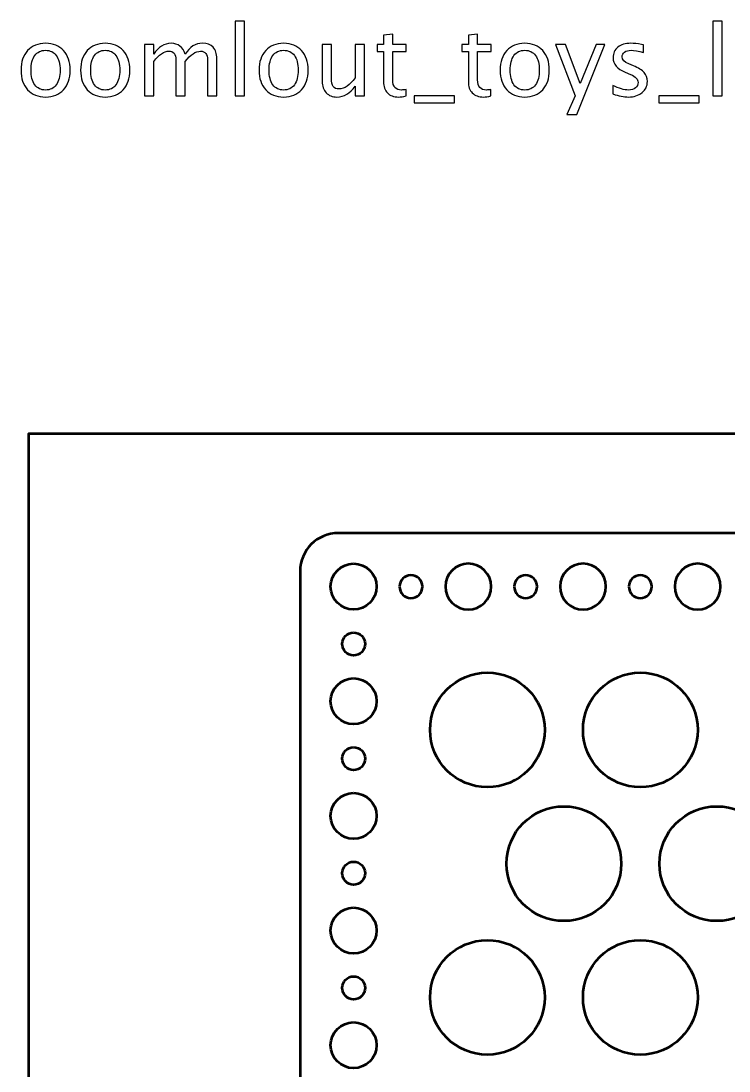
# Model space of a CAD drawing. Header units: centimetres. Extents: x -44 to 44, y -29.8 to 29.1.
# Drawn here: x -14.1 to -4.84, y 15.41 to 29.15 of the extents above; entities that cross this region are included whole.
import ezdxf

# ---------------------------------------------------------------- set-up
doc = ezdxf.new("R2010")
doc.units = ezdxf.units.CM
doc.header["$MEASUREMENT"] = 0
doc.layers.add('Layer 1', color=7, linetype='Continuous')

msp = doc.modelspace()

# ---------------------------------------------------------------- linework, layer by layer
at = {"layer": 'Layer 1', "color": 4, "lineweight": 53}
msp.add_lwpolyline([(-14, 0.25), (14, 0.25), (14, 23.75), (-14, 23.75), (-14, 0.25)], close=True, dxfattribs=at)
at = {"layer": 'Layer 1', "lineweight": 53}
for centre, major_axis in [((-9.74999, 21.74999), (0, 0.30001)), ((-9.75, 21), (0, 0.15)), ((-7.99998, 19.87498), (0, 0.75002)), ((-5.99998, 19.87498), (0, 0.75002)), ((-9.74999, 20.24999), (0, 0.30001)), ((-9.75, 19.5), (0, 0.15)), ((-9.74999, 18.74999), (0, 0.30001)), ((-6.99998, 18.12498), (0, 0.75002)), ((-4.99998, 18.12498), (0, 0.75002)), ((-9.75, 18), (0, 0.15)), ((-9.74999, 17.24999), (0, 0.30001)), ((-7.99998, 16.37498), (0, 0.75002)), ((-5.99998, 16.37498), (0, 0.75002)), ((-9.75, 16.5), (0, 0.15)), ((-9.74999, 15.74999), (0, 0.30001))]:
    msp.add_ellipse(centre, major_axis=major_axis, ratio=1, dxfattribs=at)
at = {"layer": 'Layer 1'}
for points, knots in [([(-11.30014, 28.17044), (-11.30014, 28.17044), (-11.30014, 29.14961), (-11.30014, 29.14961), (-11.30014, 29.14961), (-11.30014, 29.14961), (-11.17822, 29.14961), (-11.17822, 29.14961), (-11.17822, 29.14961), (-11.17822, 29.14961), (-11.17822, 28.17044), (-11.17822, 28.17044), (-11.17822, 28.17044), (-11.17822, 28.17044), (-11.30014, 28.17044), (-11.30014, 28.17044)], [0, 0, 0, 0, 0.2, 0.2, 0.2, 0.2, 0.4, 0.4, 0.4, 0.4, 0.6, 0.6, 0.6, 0.6, 1, 1, 1, 1]), ([(-5.05343, 28.17044), (-5.05343, 28.17044), (-5.05343, 29.14961), (-5.05343, 29.14961), (-5.05343, 29.14961), (-5.05343, 29.14961), (-4.93151, 29.14961), (-4.93151, 29.14961), (-4.93151, 29.14961), (-4.93151, 29.14961), (-4.93151, 28.17044), (-4.93151, 28.17044), (-4.93151, 28.17044), (-4.93151, 28.17044), (-5.05343, 28.17044), (-5.05343, 28.17044)], [0, 0, 0, 0, 0.2, 0.2, 0.2, 0.2, 0.4, 0.4, 0.4, 0.4, 0.6, 0.6, 0.6, 0.6, 1, 1, 1, 1]), ([(-13.77833, 28.1552), (-13.87718, 28.1552), (-13.95549, 28.18674), (-14.01307, 28.24982), (-14.01307, 28.24982), (-14.07085, 28.31289), (-14.09964, 28.39862), (-14.09964, 28.50678), (-14.09964, 28.50678), (-14.09964, 28.61473), (-14.07085, 28.70024), (-14.01307, 28.76311), (-14.01307, 28.76311), (-13.95549, 28.82597), (-13.87718, 28.85751), (-13.77833, 28.85751), (-13.77833, 28.85751), (-13.67948, 28.85751), (-13.60116, 28.82597), (-13.54359, 28.76311), (-13.54359, 28.76311), (-13.48581, 28.70024), (-13.45702, 28.61473), (-13.45702, 28.50678), (-13.45702, 28.50678), (-13.45702, 28.39862), (-13.48581, 28.31289), (-13.54359, 28.24982), (-13.54359, 28.24982), (-13.60116, 28.18674), (-13.67948, 28.1552), (-13.77833, 28.1552)], [0, 0, 0, 0, 0.11111111, 0.11111111, 0.11111111, 0.11111111, 0.22222222, 0.22222222, 0.22222222, 0.22222222, 0.33333333, 0.33333333, 0.33333333, 0.33333333, 0.44444444, 0.44444444, 0.44444444, 0.44444444, 0.55555556, 0.55555556, 0.55555556, 0.55555556, 0.66666667, 0.66666667, 0.66666667, 0.66666667, 0.77777778, 0.77777778, 0.77777778, 0.77777778, 1, 1, 1, 1]), ([(-12.99813, 28.1552), (-13.09698, 28.1552), (-13.17529, 28.18674), (-13.23287, 28.24982), (-13.23287, 28.24982), (-13.29065, 28.31289), (-13.31944, 28.39862), (-13.31944, 28.50678), (-13.31944, 28.50678), (-13.31944, 28.61473), (-13.29065, 28.70024), (-13.23287, 28.76311), (-13.23287, 28.76311), (-13.17529, 28.82597), (-13.09698, 28.85751), (-12.99813, 28.85751), (-12.99813, 28.85751), (-12.89928, 28.85751), (-12.82096, 28.82597), (-12.76339, 28.76311), (-12.76339, 28.76311), (-12.70561, 28.70024), (-12.67682, 28.61473), (-12.67682, 28.50678), (-12.67682, 28.50678), (-12.67682, 28.39862), (-12.70561, 28.31289), (-12.76339, 28.24982), (-12.76339, 28.24982), (-12.82096, 28.18674), (-12.89928, 28.1552), (-12.99813, 28.1552)], [0, 0, 0, 0, 0.11111111, 0.11111111, 0.11111111, 0.11111111, 0.22222222, 0.22222222, 0.22222222, 0.22222222, 0.33333333, 0.33333333, 0.33333333, 0.33333333, 0.44444444, 0.44444444, 0.44444444, 0.44444444, 0.55555556, 0.55555556, 0.55555556, 0.55555556, 0.66666667, 0.66666667, 0.66666667, 0.66666667, 0.77777778, 0.77777778, 0.77777778, 0.77777778, 1, 1, 1, 1]), ([(-12.4859, 28.17044), (-12.4859, 28.17044), (-12.4859, 28.84354), (-12.4859, 28.84354), (-12.4859, 28.84354), (-12.4859, 28.84354), (-12.36398, 28.84354), (-12.36398, 28.84354), (-12.36398, 28.84354), (-12.36398, 28.84354), (-12.36398, 28.71633), (-12.36398, 28.71633), (-12.36398, 28.71633), (-12.3045, 28.81052), (-12.2283, 28.85751), (-12.13496, 28.85751), (-12.13496, 28.85751), (-12.045, 28.85751), (-11.98383, 28.81052), (-11.95123, 28.71633), (-11.95123, 28.71633), (-11.89344, 28.81137), (-11.81809, 28.85878), (-11.72559, 28.85878), (-11.72559, 28.85878), (-11.66654, 28.85878), (-11.62061, 28.84142), (-11.5878, 28.8065), (-11.5878, 28.8065), (-11.55499, 28.77157), (-11.53848, 28.72268), (-11.53848, 28.65981), (-11.53848, 28.65981), (-11.53848, 28.65981), (-11.53848, 28.17044), (-11.53848, 28.17044), (-11.53848, 28.17044), (-11.53848, 28.17044), (-11.6604, 28.17044), (-11.6604, 28.17044), (-11.6604, 28.17044), (-11.6604, 28.17044), (-11.6604, 28.63971), (-11.6604, 28.63971), (-11.6604, 28.63971), (-11.6604, 28.71633), (-11.69088, 28.75464), (-11.75184, 28.75464), (-11.75184, 28.75464), (-11.81513, 28.75464), (-11.88159, 28.70998), (-11.95123, 28.62044), (-11.95123, 28.62044), (-11.95123, 28.62044), (-11.95123, 28.17044), (-11.95123, 28.17044), (-11.95123, 28.17044), (-11.95123, 28.17044), (-12.07315, 28.17044), (-12.07315, 28.17044), (-12.07315, 28.17044), (-12.07315, 28.17044), (-12.07315, 28.64013), (-12.07315, 28.64013), (-12.07315, 28.64013), (-12.07315, 28.71739), (-12.10405, 28.75591), (-12.16607, 28.75591), (-12.16607, 28.75591), (-12.22767, 28.75591), (-12.29371, 28.71104), (-12.36398, 28.62108), (-12.36398, 28.62108), (-12.36398, 28.62108), (-12.36398, 28.17044), (-12.36398, 28.17044), (-12.36398, 28.17044), (-12.36398, 28.17044), (-12.4859, 28.17044), (-12.4859, 28.17044)], [0, 0, 0, 0, 0.04761905, 0.04761905, 0.04761905, 0.04761905, 0.0952381, 0.0952381, 0.0952381, 0.0952381, 0.14285714, 0.14285714, 0.14285714, 0.14285714, 0.19047619, 0.19047619, 0.19047619, 0.19047619, 0.23809524, 0.23809524, 0.23809524, 0.23809524, 0.28571429, 0.28571429, 0.28571429, 0.28571429, 0.33333333, 0.33333333, 0.33333333, 0.33333333, 0.38095238, 0.38095238, 0.38095238, 0.38095238, 0.42857143, 0.42857143, 0.42857143, 0.42857143, 0.47619048, 0.47619048, 0.47619048, 0.47619048, 0.52380952, 0.52380952, 0.52380952, 0.52380952, 0.57142857, 0.57142857, 0.57142857, 0.57142857, 0.61904762, 0.61904762, 0.61904762, 0.61904762, 0.66666667, 0.66666667, 0.66666667, 0.66666667, 0.71428571, 0.71428571, 0.71428571, 0.71428571, 0.76190476, 0.76190476, 0.76190476, 0.76190476, 0.80952381, 0.80952381, 0.80952381, 0.80952381, 0.85714286, 0.85714286, 0.85714286, 0.85714286, 0.9047619, 0.9047619, 0.9047619, 0.9047619, 1, 1, 1, 1]), ([(-10.66514, 28.1552), (-10.76399, 28.1552), (-10.8423, 28.18674), (-10.89988, 28.24982), (-10.89988, 28.24982), (-10.95766, 28.31289), (-10.98645, 28.39862), (-10.98645, 28.50678), (-10.98645, 28.50678), (-10.98645, 28.61473), (-10.95766, 28.70024), (-10.89988, 28.76311), (-10.89988, 28.76311), (-10.8423, 28.82597), (-10.76399, 28.85751), (-10.66514, 28.85751), (-10.66514, 28.85751), (-10.56629, 28.85751), (-10.48797, 28.82597), (-10.4304, 28.76311), (-10.4304, 28.76311), (-10.37262, 28.70024), (-10.34383, 28.61473), (-10.34383, 28.50678), (-10.34383, 28.50678), (-10.34383, 28.39862), (-10.37262, 28.31289), (-10.4304, 28.24982), (-10.4304, 28.24982), (-10.48797, 28.18674), (-10.56629, 28.1552), (-10.66514, 28.1552)], [0, 0, 0, 0, 0.11111111, 0.11111111, 0.11111111, 0.11111111, 0.22222222, 0.22222222, 0.22222222, 0.22222222, 0.33333333, 0.33333333, 0.33333333, 0.33333333, 0.44444444, 0.44444444, 0.44444444, 0.44444444, 0.55555556, 0.55555556, 0.55555556, 0.55555556, 0.66666667, 0.66666667, 0.66666667, 0.66666667, 0.77777778, 0.77777778, 0.77777778, 0.77777778, 1, 1, 1, 1]), ([(-9.06367, 28.17065), (-9.10135, 28.16028), (-9.13415, 28.1552), (-9.16188, 28.1552), (-9.16188, 28.1552), (-9.22411, 28.1552), (-9.27258, 28.17298), (-9.3073, 28.20854), (-9.3073, 28.20854), (-9.34222, 28.2441), (-9.35958, 28.29342), (-9.35958, 28.35671), (-9.35958, 28.35671), (-9.35958, 28.35671), (-9.35958, 28.7521), (-9.35958, 28.7521), (-9.35958, 28.7521), (-9.35958, 28.7521), (-9.44382, 28.7521), (-9.44382, 28.7521), (-9.44382, 28.7521), (-9.44382, 28.7521), (-9.44382, 28.84354), (-9.44382, 28.84354), (-9.44382, 28.84354), (-9.44382, 28.84354), (-9.35958, 28.84354), (-9.35958, 28.84354), (-9.35958, 28.84354), (-9.35958, 28.84354), (-9.35958, 28.96525), (-9.35958, 28.96525), (-9.35958, 28.96525), (-9.35958, 28.96525), (-9.23766, 28.97689), (-9.23766, 28.97689), (-9.23766, 28.97689), (-9.23766, 28.97689), (-9.23766, 28.84354), (-9.23766, 28.84354), (-9.23766, 28.84354), (-9.23766, 28.84354), (-9.06113, 28.84354), (-9.06113, 28.84354), (-9.06113, 28.84354), (-9.06113, 28.84354), (-9.06113, 28.7521), (-9.06113, 28.7521), (-9.06113, 28.7521), (-9.06113, 28.7521), (-9.23766, 28.7521), (-9.23766, 28.7521), (-9.23766, 28.7521), (-9.23766, 28.7521), (-9.23766, 28.37872), (-9.23766, 28.37872), (-9.23766, 28.37872), (-9.23766, 28.29067), (-9.19935, 28.24664), (-9.12294, 28.24664), (-9.12294, 28.24664), (-9.10664, 28.24664), (-9.08695, 28.24939), (-9.06367, 28.25468), (-9.06367, 28.25468), (-9.06367, 28.25468), (-9.06367, 28.17065), (-9.06367, 28.17065)], [0, 0, 0, 0, 0.05555556, 0.05555556, 0.05555556, 0.05555556, 0.11111111, 0.11111111, 0.11111111, 0.11111111, 0.16666667, 0.16666667, 0.16666667, 0.16666667, 0.22222222, 0.22222222, 0.22222222, 0.22222222, 0.27777778, 0.27777778, 0.27777778, 0.27777778, 0.33333333, 0.33333333, 0.33333333, 0.33333333, 0.38888889, 0.38888889, 0.38888889, 0.38888889, 0.44444444, 0.44444444, 0.44444444, 0.44444444, 0.5, 0.5, 0.5, 0.5, 0.55555556, 0.55555556, 0.55555556, 0.55555556, 0.61111111, 0.61111111, 0.61111111, 0.61111111, 0.66666667, 0.66666667, 0.66666667, 0.66666667, 0.72222222, 0.72222222, 0.72222222, 0.72222222, 0.77777778, 0.77777778, 0.77777778, 0.77777778, 0.83333333, 0.83333333, 0.83333333, 0.83333333, 0.88888889, 0.88888889, 0.88888889, 0.88888889, 1, 1, 1, 1]), ([(-7.95369, 28.17065), (-7.99137, 28.16028), (-8.02417, 28.1552), (-8.0519, 28.1552), (-8.0519, 28.1552), (-8.11413, 28.1552), (-8.1626, 28.17298), (-8.19732, 28.20854), (-8.19732, 28.20854), (-8.23224, 28.2441), (-8.2496, 28.29342), (-8.2496, 28.35671), (-8.2496, 28.35671), (-8.2496, 28.35671), (-8.2496, 28.7521), (-8.2496, 28.7521), (-8.2496, 28.7521), (-8.2496, 28.7521), (-8.33384, 28.7521), (-8.33384, 28.7521), (-8.33384, 28.7521), (-8.33384, 28.7521), (-8.33384, 28.84354), (-8.33384, 28.84354), (-8.33384, 28.84354), (-8.33384, 28.84354), (-8.2496, 28.84354), (-8.2496, 28.84354), (-8.2496, 28.84354), (-8.2496, 28.84354), (-8.2496, 28.96525), (-8.2496, 28.96525), (-8.2496, 28.96525), (-8.2496, 28.96525), (-8.12768, 28.97689), (-8.12768, 28.97689), (-8.12768, 28.97689), (-8.12768, 28.97689), (-8.12768, 28.84354), (-8.12768, 28.84354), (-8.12768, 28.84354), (-8.12768, 28.84354), (-7.95115, 28.84354), (-7.95115, 28.84354), (-7.95115, 28.84354), (-7.95115, 28.84354), (-7.95115, 28.7521), (-7.95115, 28.7521), (-7.95115, 28.7521), (-7.95115, 28.7521), (-8.12768, 28.7521), (-8.12768, 28.7521), (-8.12768, 28.7521), (-8.12768, 28.7521), (-8.12768, 28.37872), (-8.12768, 28.37872), (-8.12768, 28.37872), (-8.12768, 28.29067), (-8.08937, 28.24664), (-8.01296, 28.24664), (-8.01296, 28.24664), (-7.99666, 28.24664), (-7.97697, 28.24939), (-7.95369, 28.25468), (-7.95369, 28.25468), (-7.95369, 28.25468), (-7.95369, 28.17065), (-7.95369, 28.17065)], [0, 0, 0, 0, 0.05555556, 0.05555556, 0.05555556, 0.05555556, 0.11111111, 0.11111111, 0.11111111, 0.11111111, 0.16666667, 0.16666667, 0.16666667, 0.16666667, 0.22222222, 0.22222222, 0.22222222, 0.22222222, 0.27777778, 0.27777778, 0.27777778, 0.27777778, 0.33333333, 0.33333333, 0.33333333, 0.33333333, 0.38888889, 0.38888889, 0.38888889, 0.38888889, 0.44444444, 0.44444444, 0.44444444, 0.44444444, 0.5, 0.5, 0.5, 0.5, 0.55555556, 0.55555556, 0.55555556, 0.55555556, 0.61111111, 0.61111111, 0.61111111, 0.61111111, 0.66666667, 0.66666667, 0.66666667, 0.66666667, 0.72222222, 0.72222222, 0.72222222, 0.72222222, 0.77777778, 0.77777778, 0.77777778, 0.77777778, 0.83333333, 0.83333333, 0.83333333, 0.83333333, 0.88888889, 0.88888889, 0.88888889, 0.88888889, 1, 1, 1, 1]), ([(-7.51173, 28.1552), (-7.61058, 28.1552), (-7.68889, 28.18674), (-7.74647, 28.24982), (-7.74647, 28.24982), (-7.80425, 28.31289), (-7.83304, 28.39862), (-7.83304, 28.50678), (-7.83304, 28.50678), (-7.83304, 28.61473), (-7.80425, 28.70024), (-7.74647, 28.76311), (-7.74647, 28.76311), (-7.68889, 28.82597), (-7.61058, 28.85751), (-7.51173, 28.85751), (-7.51173, 28.85751), (-7.41288, 28.85751), (-7.33456, 28.82597), (-7.27699, 28.76311), (-7.27699, 28.76311), (-7.21921, 28.70024), (-7.19042, 28.61473), (-7.19042, 28.50678), (-7.19042, 28.50678), (-7.19042, 28.39862), (-7.21921, 28.31289), (-7.27699, 28.24982), (-7.27699, 28.24982), (-7.33456, 28.18674), (-7.41288, 28.1552), (-7.51173, 28.1552)], [0, 0, 0, 0, 0.11111111, 0.11111111, 0.11111111, 0.11111111, 0.22222222, 0.22222222, 0.22222222, 0.22222222, 0.33333333, 0.33333333, 0.33333333, 0.33333333, 0.44444444, 0.44444444, 0.44444444, 0.44444444, 0.55555556, 0.55555556, 0.55555556, 0.55555556, 0.66666667, 0.66666667, 0.66666667, 0.66666667, 0.77777778, 0.77777778, 0.77777778, 0.77777778, 1, 1, 1, 1]), ([(-6.36005, 28.19457), (-6.36005, 28.19457), (-6.36005, 28.30633), (-6.36005, 28.30633), (-6.36005, 28.30633), (-6.28025, 28.26654), (-6.21104, 28.24664), (-6.15198, 28.24664), (-6.15198, 28.24664), (-6.11684, 28.24664), (-6.08763, 28.25617), (-6.06456, 28.27522), (-6.06456, 28.27522), (-6.04149, 28.29405), (-6.02985, 28.31776), (-6.02985, 28.34634), (-6.02985, 28.34634), (-6.02985, 28.38803), (-6.06223, 28.42254), (-6.127, 28.44984), (-6.127, 28.44984), (-6.127, 28.44984), (-6.19834, 28.48011), (-6.19834, 28.48011), (-6.19834, 28.48011), (-6.30353, 28.52371), (-6.35624, 28.58679), (-6.35624, 28.6687), (-6.35624, 28.6687), (-6.35624, 28.72734), (-6.3355, 28.77348), (-6.29401, 28.80713), (-6.29401, 28.80713), (-6.25252, 28.84079), (-6.19558, 28.85751), (-6.12341, 28.85751), (-6.12341, 28.85751), (-6.08594, 28.85751), (-6.03937, 28.85243), (-5.98413, 28.84206), (-5.98413, 28.84206), (-5.98413, 28.84206), (-5.95873, 28.83719), (-5.95873, 28.83719), (-5.95873, 28.83719), (-5.95873, 28.83719), (-5.95873, 28.73559), (-5.95873, 28.73559), (-5.95873, 28.73559), (-6.02667, 28.75591), (-6.08086, 28.76607), (-6.12129, 28.76607), (-6.12129, 28.76607), (-6.15685, 28.76607), (-6.185, 28.75824), (-6.20638, 28.74279), (-6.20638, 28.74279), (-6.22755, 28.72734), (-6.23813, 28.70659), (-6.23813, 28.68056), (-6.23813, 28.68056), (-6.23813, 28.64394), (-6.2085, 28.61282), (-6.14902, 28.58764), (-6.14902, 28.58764), (-6.14902, 28.58764), (-6.09039, 28.56287), (-6.09039, 28.56287), (-6.09039, 28.56287), (-6.02392, 28.53493), (-5.97693, 28.5053), (-5.94942, 28.47418), (-5.94942, 28.47418), (-5.92169, 28.44307), (-5.90793, 28.40412), (-5.90793, 28.35755), (-5.90793, 28.35755), (-5.90793, 28.2985), (-5.93121, 28.25003), (-5.97799, 28.21214), (-5.97799, 28.21214), (-6.02456, 28.17425), (-6.08425, 28.1552), (-6.15685, 28.1552), (-6.15685, 28.1552), (-6.21273, 28.1552), (-6.28025, 28.16832), (-6.36005, 28.19457)], [0, 0, 0, 0, 0.04347826, 0.04347826, 0.04347826, 0.04347826, 0.08695652, 0.08695652, 0.08695652, 0.08695652, 0.13043478, 0.13043478, 0.13043478, 0.13043478, 0.17391304, 0.17391304, 0.17391304, 0.17391304, 0.2173913, 0.2173913, 0.2173913, 0.2173913, 0.26086957, 0.26086957, 0.26086957, 0.26086957, 0.30434783, 0.30434783, 0.30434783, 0.30434783, 0.34782609, 0.34782609, 0.34782609, 0.34782609, 0.39130435, 0.39130435, 0.39130435, 0.39130435, 0.43478261, 0.43478261, 0.43478261, 0.43478261, 0.47826087, 0.47826087, 0.47826087, 0.47826087, 0.52173913, 0.52173913, 0.52173913, 0.52173913, 0.56521739, 0.56521739, 0.56521739, 0.56521739, 0.60869565, 0.60869565, 0.60869565, 0.60869565, 0.65217391, 0.65217391, 0.65217391, 0.65217391, 0.69565217, 0.69565217, 0.69565217, 0.69565217, 0.73913043, 0.73913043, 0.73913043, 0.73913043, 0.7826087, 0.7826087, 0.7826087, 0.7826087, 0.82608696, 0.82608696, 0.82608696, 0.82608696, 0.86956522, 0.86956522, 0.86956522, 0.86956522, 0.91304348, 0.91304348, 0.91304348, 0.91304348, 1, 1, 1, 1]), ([(-13.77854, 28.24664), (-13.71822, 28.24664), (-13.67123, 28.26929), (-13.63778, 28.3148), (-13.63778, 28.3148), (-13.60455, 28.36009), (-13.58783, 28.42423), (-13.58783, 28.50678), (-13.58783, 28.50678), (-13.58783, 28.58912), (-13.60455, 28.65304), (-13.63778, 28.69834), (-13.63778, 28.69834), (-13.67123, 28.74342), (-13.71822, 28.76607), (-13.77854, 28.76607), (-13.77854, 28.76607), (-13.83908, 28.76607), (-13.88607, 28.74342), (-13.91909, 28.69834), (-13.91909, 28.69834), (-13.95232, 28.65304), (-13.96883, 28.58912), (-13.96883, 28.50678), (-13.96883, 28.50678), (-13.96883, 28.42423), (-13.95232, 28.36009), (-13.91909, 28.3148), (-13.91909, 28.3148), (-13.88607, 28.26929), (-13.83908, 28.24664), (-13.77854, 28.24664)], [0, 0, 0, 0, 0.11111111, 0.11111111, 0.11111111, 0.11111111, 0.22222222, 0.22222222, 0.22222222, 0.22222222, 0.33333333, 0.33333333, 0.33333333, 0.33333333, 0.44444444, 0.44444444, 0.44444444, 0.44444444, 0.55555556, 0.55555556, 0.55555556, 0.55555556, 0.66666667, 0.66666667, 0.66666667, 0.66666667, 0.77777778, 0.77777778, 0.77777778, 0.77777778, 1, 1, 1, 1]), ([(-12.99834, 28.24664), (-12.93802, 28.24664), (-12.89103, 28.26929), (-12.85758, 28.3148), (-12.85758, 28.3148), (-12.82435, 28.36009), (-12.80763, 28.42423), (-12.80763, 28.50678), (-12.80763, 28.50678), (-12.80763, 28.58912), (-12.82435, 28.65304), (-12.85758, 28.69834), (-12.85758, 28.69834), (-12.89103, 28.74342), (-12.93802, 28.76607), (-12.99834, 28.76607), (-12.99834, 28.76607), (-13.05888, 28.76607), (-13.10587, 28.74342), (-13.13889, 28.69834), (-13.13889, 28.69834), (-13.17212, 28.65304), (-13.18863, 28.58912), (-13.18863, 28.50678), (-13.18863, 28.50678), (-13.18863, 28.42423), (-13.17212, 28.36009), (-13.13889, 28.3148), (-13.13889, 28.3148), (-13.10587, 28.26929), (-13.05888, 28.24664), (-12.99834, 28.24664)], [0, 0, 0, 0, 0.11111111, 0.11111111, 0.11111111, 0.11111111, 0.22222222, 0.22222222, 0.22222222, 0.22222222, 0.33333333, 0.33333333, 0.33333333, 0.33333333, 0.44444444, 0.44444444, 0.44444444, 0.44444444, 0.55555556, 0.55555556, 0.55555556, 0.55555556, 0.66666667, 0.66666667, 0.66666667, 0.66666667, 0.77777778, 0.77777778, 0.77777778, 0.77777778, 1, 1, 1, 1]), ([(-10.66535, 28.24664), (-10.60503, 28.24664), (-10.55804, 28.26929), (-10.52459, 28.3148), (-10.52459, 28.3148), (-10.49136, 28.36009), (-10.47464, 28.42423), (-10.47464, 28.50678), (-10.47464, 28.50678), (-10.47464, 28.58912), (-10.49136, 28.65304), (-10.52459, 28.69834), (-10.52459, 28.69834), (-10.55804, 28.74342), (-10.60503, 28.76607), (-10.66535, 28.76607), (-10.66535, 28.76607), (-10.72589, 28.76607), (-10.77288, 28.74342), (-10.8059, 28.69834), (-10.8059, 28.69834), (-10.83913, 28.65304), (-10.85564, 28.58912), (-10.85564, 28.50678), (-10.85564, 28.50678), (-10.85564, 28.42423), (-10.83913, 28.36009), (-10.8059, 28.3148), (-10.8059, 28.3148), (-10.77288, 28.26929), (-10.72589, 28.24664), (-10.66535, 28.24664)], [0, 0, 0, 0, 0.11111111, 0.11111111, 0.11111111, 0.11111111, 0.22222222, 0.22222222, 0.22222222, 0.22222222, 0.33333333, 0.33333333, 0.33333333, 0.33333333, 0.44444444, 0.44444444, 0.44444444, 0.44444444, 0.55555556, 0.55555556, 0.55555556, 0.55555556, 0.66666667, 0.66666667, 0.66666667, 0.66666667, 0.77777778, 0.77777778, 0.77777778, 0.77777778, 1, 1, 1, 1]), ([(-9.73127, 28.17044), (-9.73127, 28.17044), (-9.73127, 28.29702), (-9.73127, 28.29702), (-9.73127, 28.29702), (-9.79625, 28.2024), (-9.8752, 28.1552), (-9.96791, 28.1552), (-9.96791, 28.1552), (-10.02676, 28.1552), (-10.07353, 28.17362), (-10.10825, 28.21066), (-10.10825, 28.21066), (-10.14317, 28.2477), (-10.16053, 28.29744), (-10.16053, 28.36031), (-10.16053, 28.36031), (-10.16053, 28.36031), (-10.16053, 28.84354), (-10.16053, 28.84354), (-10.16053, 28.84354), (-10.16053, 28.84354), (-10.03861, 28.84354), (-10.03861, 28.84354), (-10.03861, 28.84354), (-10.03861, 28.84354), (-10.03861, 28.4001), (-10.03861, 28.4001), (-10.03861, 28.4001), (-10.03861, 28.34951), (-10.0312, 28.31374), (-10.0166, 28.29257), (-10.0166, 28.29257), (-10.00178, 28.27119), (-9.97723, 28.26061), (-9.94272, 28.26061), (-9.94272, 28.26061), (-9.86822, 28.26061), (-9.79752, 28.30951), (-9.73127, 28.40751), (-9.73127, 28.40751), (-9.73127, 28.40751), (-9.73127, 28.84354), (-9.73127, 28.84354), (-9.73127, 28.84354), (-9.73127, 28.84354), (-9.60935, 28.84354), (-9.60935, 28.84354), (-9.60935, 28.84354), (-9.60935, 28.84354), (-9.60935, 28.17044), (-9.60935, 28.17044), (-9.60935, 28.17044), (-9.60935, 28.17044), (-9.73127, 28.17044), (-9.73127, 28.17044)], [0, 0, 0, 0, 0.06666667, 0.06666667, 0.06666667, 0.06666667, 0.13333333, 0.13333333, 0.13333333, 0.13333333, 0.2, 0.2, 0.2, 0.2, 0.26666667, 0.26666667, 0.26666667, 0.26666667, 0.33333333, 0.33333333, 0.33333333, 0.33333333, 0.4, 0.4, 0.4, 0.4, 0.46666667, 0.46666667, 0.46666667, 0.46666667, 0.53333333, 0.53333333, 0.53333333, 0.53333333, 0.6, 0.6, 0.6, 0.6, 0.66666667, 0.66666667, 0.66666667, 0.66666667, 0.73333333, 0.73333333, 0.73333333, 0.73333333, 0.8, 0.8, 0.8, 0.8, 0.86666667, 0.86666667, 0.86666667, 0.86666667, 1, 1, 1, 1]), ([(-7.51194, 28.24664), (-7.45162, 28.24664), (-7.40463, 28.26929), (-7.37118, 28.3148), (-7.37118, 28.3148), (-7.33795, 28.36009), (-7.32123, 28.42423), (-7.32123, 28.50678), (-7.32123, 28.50678), (-7.32123, 28.58912), (-7.33795, 28.65304), (-7.37118, 28.69834), (-7.37118, 28.69834), (-7.40463, 28.74342), (-7.45162, 28.76607), (-7.51194, 28.76607), (-7.51194, 28.76607), (-7.57248, 28.76607), (-7.61947, 28.74342), (-7.65249, 28.69834), (-7.65249, 28.69834), (-7.68572, 28.65304), (-7.70223, 28.58912), (-7.70223, 28.50678), (-7.70223, 28.50678), (-7.70223, 28.42423), (-7.68572, 28.36009), (-7.65249, 28.3148), (-7.65249, 28.3148), (-7.61947, 28.26929), (-7.57248, 28.24664), (-7.51194, 28.24664)], [0, 0, 0, 0, 0.11111111, 0.11111111, 0.11111111, 0.11111111, 0.22222222, 0.22222222, 0.22222222, 0.22222222, 0.33333333, 0.33333333, 0.33333333, 0.33333333, 0.44444444, 0.44444444, 0.44444444, 0.44444444, 0.55555556, 0.55555556, 0.55555556, 0.55555556, 0.66666667, 0.66666667, 0.66666667, 0.66666667, 0.77777778, 0.77777778, 0.77777778, 0.77777778, 1, 1, 1, 1]), ([(-6.95971, 27.92533), (-6.95971, 27.92533), (-6.85049, 28.16959), (-6.85049, 28.16959), (-6.85049, 28.16959), (-6.85049, 28.16959), (-7.11126, 28.84354), (-7.11126, 28.84354), (-7.11126, 28.84354), (-7.11126, 28.84354), (-6.98045, 28.84354), (-6.98045, 28.84354), (-6.98045, 28.84354), (-6.98045, 28.84354), (-6.78656, 28.33385), (-6.78656, 28.33385), (-6.78656, 28.33385), (-6.78656, 28.33385), (-6.57976, 28.84354), (-6.57976, 28.84354), (-6.57976, 28.84354), (-6.57976, 28.84354), (-6.46483, 28.84354), (-6.46483, 28.84354), (-6.46483, 28.84354), (-6.46483, 28.84354), (-6.83271, 27.92533), (-6.83271, 27.92533), (-6.83271, 27.92533), (-6.83271, 27.92533), (-6.95971, 27.92533), (-6.95971, 27.92533)], [0, 0, 0, 0, 0.11111111, 0.11111111, 0.11111111, 0.11111111, 0.22222222, 0.22222222, 0.22222222, 0.22222222, 0.33333333, 0.33333333, 0.33333333, 0.33333333, 0.44444444, 0.44444444, 0.44444444, 0.44444444, 0.55555556, 0.55555556, 0.55555556, 0.55555556, 0.66666667, 0.66666667, 0.66666667, 0.66666667, 0.77777778, 0.77777778, 0.77777778, 0.77777778, 1, 1, 1, 1]), ([(-8.95826, 28.079), (-8.95826, 28.079), (-8.95826, 28.17044), (-8.95826, 28.17044), (-8.95826, 28.17044), (-8.95826, 28.17044), (-8.42994, 28.17044), (-8.42994, 28.17044), (-8.42994, 28.17044), (-8.42994, 28.17044), (-8.42994, 28.079), (-8.42994, 28.079), (-8.42994, 28.079), (-8.42994, 28.079), (-8.95826, 28.079), (-8.95826, 28.079)], [0, 0, 0, 0, 0.2, 0.2, 0.2, 0.2, 0.4, 0.4, 0.4, 0.4, 0.6, 0.6, 0.6, 0.6, 1, 1, 1, 1]), ([(-5.75701, 28.079), (-5.75701, 28.079), (-5.75701, 28.17044), (-5.75701, 28.17044), (-5.75701, 28.17044), (-5.75701, 28.17044), (-5.22869, 28.17044), (-5.22869, 28.17044), (-5.22869, 28.17044), (-5.22869, 28.17044), (-5.22869, 28.079), (-5.22869, 28.079), (-5.22869, 28.079), (-5.22869, 28.079), (-5.75701, 28.079), (-5.75701, 28.079)], [0, 0, 0, 0, 0.2, 0.2, 0.2, 0.2, 0.4, 0.4, 0.4, 0.4, 0.6, 0.6, 0.6, 0.6, 1, 1, 1, 1])]:
    msp.add_open_spline(points, degree=3, knots=knots, dxfattribs=at)
at = {"layer": 'Layer 1', "lineweight": 53}
for points, knots in [([(-10.45, 2.05), (-10.45, 2.05), (-10.45, 21.95), (-10.45, 21.95), (-10.45, 21.95), (-10.45, 22.22614), (-10.22614, 22.45), (-9.95, 22.45), (-9.95, 22.45), (-9.95, 22.45), (9.95, 22.45), (9.95, 22.45), (9.95, 22.45), (10.22614, 22.45), (10.45, 22.22614), (10.45, 21.95), (10.45, 21.95), (10.45, 21.95), (10.45, 2.05), (10.45, 2.05), (10.45, 2.05), (10.45, 1.77386), (10.22614, 1.55), (9.95, 1.55), (9.95, 1.55), (9.95, 1.55), (-9.95, 1.55), (-9.95, 1.55), (-9.95, 1.55), (-10.22614, 1.55), (-10.45, 1.77386), (-10.45, 2.05)], [0, 0, 0, 0, 0.11111111, 0.11111111, 0.11111111, 0.11111111, 0.22222222, 0.22222222, 0.22222222, 0.22222222, 0.33333333, 0.33333333, 0.33333333, 0.33333333, 0.44444444, 0.44444444, 0.44444444, 0.44444444, 0.55555556, 0.55555556, 0.55555556, 0.55555556, 0.66666667, 0.66666667, 0.66666667, 0.66666667, 0.77777778, 0.77777778, 0.77777778, 0.77777778, 1, 1, 1, 1]), ([(-8.55, 21.75), (-8.55, 21.91569), (-8.41569, 22.05), (-8.25, 22.05), (-8.25, 22.05), (-8.08431, 22.05), (-7.95, 21.91569), (-7.95, 21.75), (-7.95, 21.75), (-7.95, 21.58431), (-8.08431, 21.45), (-8.25, 21.45), (-8.25, 21.45), (-8.41569, 21.45), (-8.55, 21.58431), (-8.55, 21.75)], [0, 0, 0, 0, 0.2, 0.2, 0.2, 0.2, 0.4, 0.4, 0.4, 0.4, 0.6, 0.6, 0.6, 0.6, 1, 1, 1, 1]), ([(-7.05, 21.75), (-7.05, 21.91569), (-6.91569, 22.05), (-6.75, 22.05), (-6.75, 22.05), (-6.58431, 22.05), (-6.45, 21.91569), (-6.45, 21.75), (-6.45, 21.75), (-6.45, 21.58431), (-6.58431, 21.45), (-6.75, 21.45), (-6.75, 21.45), (-6.91569, 21.45), (-7.05, 21.58431), (-7.05, 21.75)], [0, 0, 0, 0, 0.2, 0.2, 0.2, 0.2, 0.4, 0.4, 0.4, 0.4, 0.6, 0.6, 0.6, 0.6, 1, 1, 1, 1]), ([(-5.55, 21.75), (-5.55, 21.91569), (-5.41569, 22.05), (-5.25, 22.05), (-5.25, 22.05), (-5.08431, 22.05), (-4.95, 21.91569), (-4.95, 21.75), (-4.95, 21.75), (-4.95, 21.58431), (-5.08431, 21.45), (-5.25, 21.45), (-5.25, 21.45), (-5.41569, 21.45), (-5.55, 21.58431), (-5.55, 21.75)], [0, 0, 0, 0, 0.2, 0.2, 0.2, 0.2, 0.4, 0.4, 0.4, 0.4, 0.6, 0.6, 0.6, 0.6, 1, 1, 1, 1]), ([(-9.15, 21.75), (-9.15, 21.83284), (-9.08284, 21.9), (-9, 21.9), (-9, 21.9), (-8.91716, 21.9), (-8.85, 21.83284), (-8.85, 21.75), (-8.85, 21.75), (-8.85, 21.66716), (-8.91716, 21.6), (-9, 21.6), (-9, 21.6), (-9.08284, 21.6), (-9.15, 21.66716), (-9.15, 21.75)], [0, 0, 0, 0, 0.2, 0.2, 0.2, 0.2, 0.4, 0.4, 0.4, 0.4, 0.6, 0.6, 0.6, 0.6, 1, 1, 1, 1]), ([(-7.65, 21.75), (-7.65, 21.83284), (-7.58284, 21.9), (-7.5, 21.9), (-7.5, 21.9), (-7.41716, 21.9), (-7.35, 21.83284), (-7.35, 21.75), (-7.35, 21.75), (-7.35, 21.66716), (-7.41716, 21.6), (-7.5, 21.6), (-7.5, 21.6), (-7.58284, 21.6), (-7.65, 21.66716), (-7.65, 21.75)], [0, 0, 0, 0, 0.2, 0.2, 0.2, 0.2, 0.4, 0.4, 0.4, 0.4, 0.6, 0.6, 0.6, 0.6, 1, 1, 1, 1]), ([(-6.15, 21.75), (-6.15, 21.83284), (-6.08284, 21.9), (-6, 21.9), (-6, 21.9), (-5.91716, 21.9), (-5.85, 21.83284), (-5.85, 21.75), (-5.85, 21.75), (-5.85, 21.66716), (-5.91716, 21.6), (-6, 21.6), (-6, 21.6), (-6.08284, 21.6), (-6.15, 21.66716), (-6.15, 21.75)], [0, 0, 0, 0, 0.2, 0.2, 0.2, 0.2, 0.4, 0.4, 0.4, 0.4, 0.6, 0.6, 0.6, 0.6, 1, 1, 1, 1])]:
    msp.add_open_spline(points, degree=3, knots=knots, dxfattribs=at)

doc.saveas('drawing.dxf')
